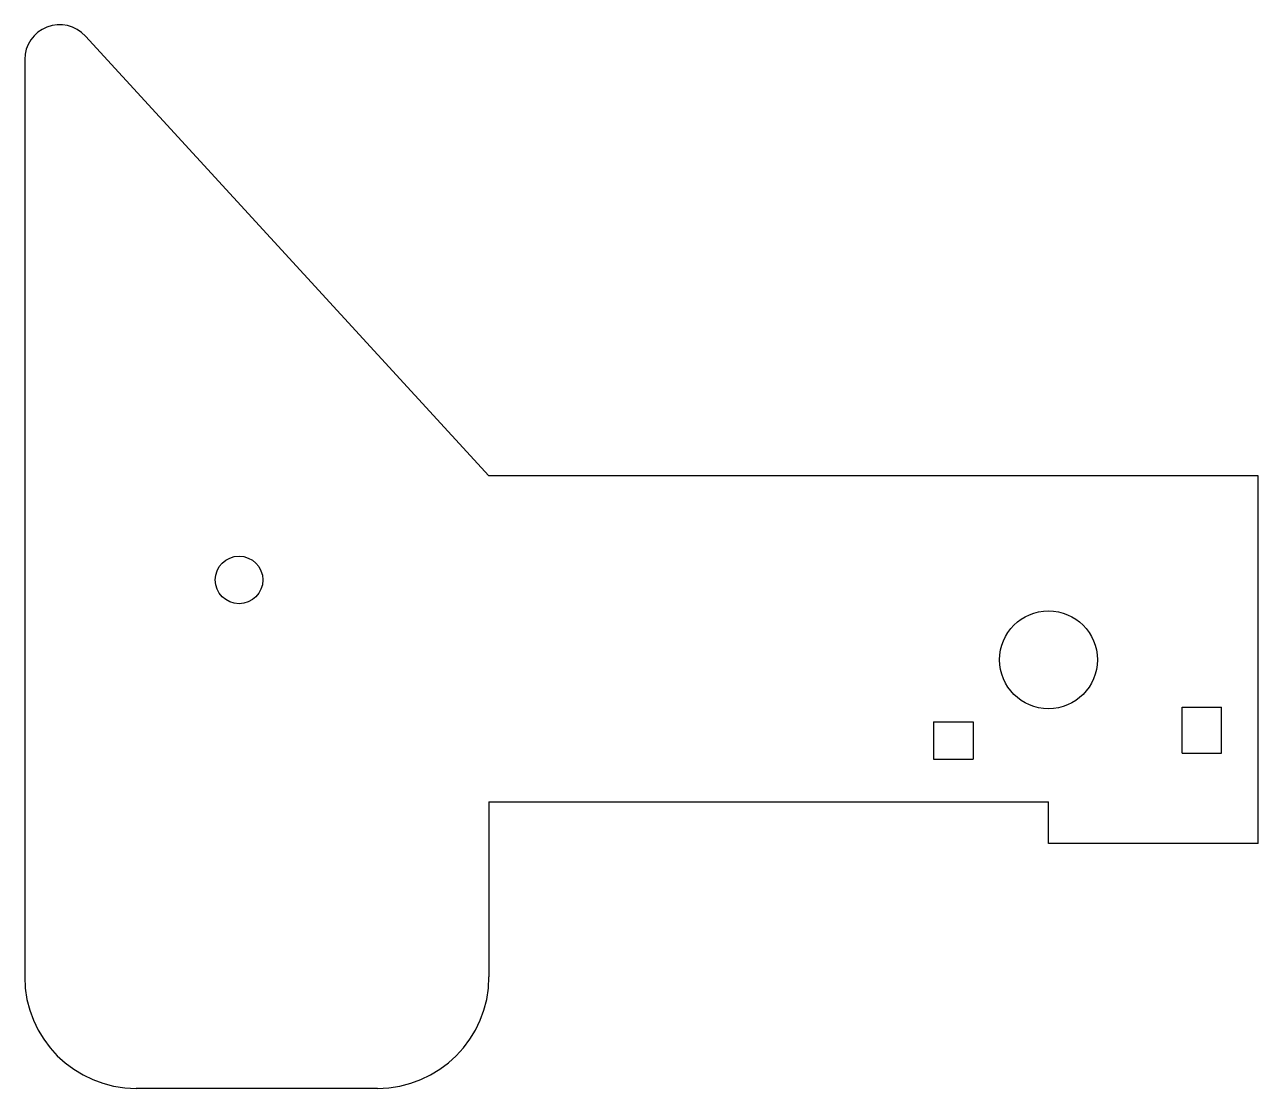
# Model space of a CAD drawing. Extents: x -25.4 to 62.8, y -27.3 to 48.8.
import ezdxf

# ---------------------------------------------------------------- set-up
doc = ezdxf.new("R2010")
doc.units = 0
doc.header["$MEASUREMENT"] = 0
doc.layers.add('VISIBLE', color=7, linetype='CONTINUOUS')

msp = doc.modelspace()

# ---------------------------------------------------------------- linework, layer by layer
at = {"layer": 'VISIBLE'}
for p, q in [((7.801, 16.529), (-21.044, 47.987)), ((-25.391, 46.296), (-25.391, -19.304)), ((62.801, 16.529), (7.801, 16.529)), ((62.801, -9.771), (62.801, 16.529)), ((57.358, -3.296), (57.358, 0)), ((57.358, 0), (60.178, 0)), ((60.178, -3.296), (60.178, 0)), ((39.58, -1.057), (42.419, -1.057)), ((39.58, -1.057), (39.58, -3.729)), ((42.419, -1.057), (42.419, -3.729)), ((57.358, -3.296), (60.178, -3.296)), ((39.58, -3.729), (42.419, -3.729)), ((7.801, -6.771), (7.801, -19.304)), ((7.801, -6.771), (47.801, -6.771)), ((47.801, -9.771), (47.801, -6.771)), ((62.801, -9.771), (47.801, -9.771)), ((-0.166, -27.271), (-17.424, -27.271))]:
    msp.add_line(p, q, dxfattribs=at)
for centre, radius in [((-10.066, 9.087), 1.7), ((47.801, 3.379), 3.5)]:
    msp.add_circle(centre, radius, dxfattribs=at)
for centre, radius, start, end in [((-22.888, 46.296), 2.503, 42.51858, 180), ((-17.424, -19.304), 7.967, 180, 270), ((-0.166, -19.304), 7.967, 270, 0)]:
    msp.add_arc(centre, radius, start, end, dxfattribs=at)

doc.saveas('drawing.dxf')
